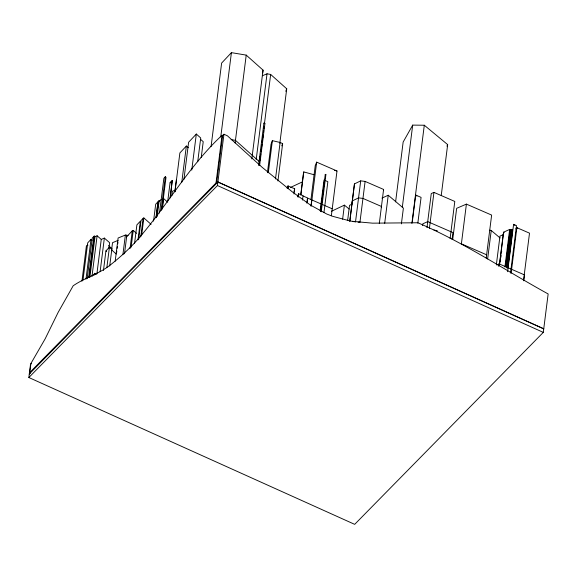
<?xml version="1.0" encoding="UTF-8"?>
<svg xmlns="http://www.w3.org/2000/svg" width="577" height="577" viewBox="0 0 577 577"><rect width="100%" height="100%" fill="white"/><g stroke="black" fill="none" stroke-linecap="round" stroke-linejoin="round"><path stroke-width="0.87" d="M303.351 175.451L303.762 171.917L313.931 174.708M383.453 190.655L383.59 189.436L365.111 181.402L360.704 180.875L354.458 183.89L349.886 220.998M381.303 207.67L381.44 206.458L362.962 198.423L358.548 197.889L352.309 200.904L352.013 204.157L349.539 205.34L347.635 220.414M543.75 328.775L217.918 181.943L216.591 183.291L222.621 135.581L223.948 134.232L227.374 135.775L262.174 167.337L292.265 191.838L310.491 205.102L326.777 214.038L332.547 216.274L350.513 221.085L356.297 221.691L372.518 223.162L417.842 222.758C463.519 242.304 504.81 270.079 548.15 293.953L543.296 332.381L354.682 524.356L28.85 377.524L30.451 364.873M30.357 372.843L29.752 372.569L30.891 363.524L45.15 338.836L58.133 312.409L73.178 285.781C84.646 277.833 98.415 274.176 109.507 265.593C120.023 257.414 129.883 248.384 138.682 238.373C167.604 204.943 189.415 165.585 222.037 135.278L222.65 135.552M81.948 281.187L86.413 245.809L87.971 245.138M83.009 280.018L87.704 242.867L91.015 239.34L92.118 240.313M85.987 279.145L91.015 239.34M87.149 278.669L92.284 237.984L94.325 236.065L95.017 236.678L89.882 277.371M88.779 276.931L93.921 236.245M89.074 277.638L94.325 236.065M91.967 276.47L97.109 235.777L95.017 236.678M94.628 275.056L94.852 273.289L96.193 274.486M96.893 273.916L101.249 239.426L97.109 235.777M100.117 271.695L104.358 238.085L101.249 239.426M103.456 270.49L105.93 250.916L109.421 247.194L111.815 249.343L109.709 265.997M108.974 248.023L109.644 242.715L104.358 238.085M106.839 267.663L109.421 247.194M111.628 249.791L112.529 242.672L118.184 240.32M115.184 261.193L118.112 238.005L125.375 235.048L128.072 235.604M116.612 252.784L116.835 251.002M117.174 248.334L117.398 246.552M117.73 243.883L117.96 242.102M122.894 254.673L125.375 235.048M124.502 253.772L126.868 235.041M130.041 248.536L132.277 230.807L133.237 230.411L136.525 233.36M131.109 247.252L133.237 230.411M134.535 243.552L136.893 224.864L140.362 221.171L137.997 239.859M138.675 239.13L141.04 220.443L143.846 217.926L151.087 224.352M140.745 236.931L143.103 218.243M141.711 234.832L143.846 217.926M153.554 221.114L155.696 204.208L157.954 201.799L156.36 217.219M155.927 217.817L157.954 201.799M156.547 217.154L158.574 201.142L161.43 199.555M157.146 216.519L159.173 200.5M159.49 213.043L163.882 178.257L165.31 176.735L166.01 177.355L161.957 209.465M161.026 210.634L165.31 176.735M162.454 208.398L163.688 198.611L167.691 202.21M167.734 201.207L170.056 182.822L172.256 180.478L170.338 197.269M170.042 197.983L172.256 180.478M171.809 195.704L172.364 191.29L175.466 189.977M174.881 191.593L176.346 179.974M174.961 191.852L179.88 152.934L186.364 146.024L188.297 147.734M181.777 182.289L186.364 146.024M183.948 179.223L188.621 142.252L196.317 134.044L200.717 137.982L197.716 161.748M191.759 170.136L196.317 134.044M201.222 157.55L203.227 141.704L200.796 139.54M211.081 146.529L221.618 63.088L231.413 52.644L246.22 55.111L263.047 70.12L251.832 158.899M220.76 136.973L231.413 52.644M29.752 372.569L216.014 182.988L222.037 135.278M28.85 377.524L217.464 185.549L223.948 134.232M235.12 142.995L246.22 55.111M256.202 159.497L267.028 73.813L270.663 74.44L286.726 88.786L279.845 143.233M258.597 165.152L263.905 123.139L264.922 123.579L259.607 165.628M259.275 164.596L259.513 162.757M262.21 141.387L262.434 139.598M262.773 136.922L262.997 135.141M264.468 123.536L270.663 74.44M259.383 164.885L259.614 163.06M259.946 160.435L260.177 158.596M260.515 155.913L260.746 154.124M261.085 151.441L261.424 148.758M261.648 146.969L261.987 144.286M262.21 142.505L262.549 139.822M262.78 138.033L263.119 135.35M263.451 132.667L263.682 130.878M264.021 128.202L264.244 126.413M267.432 172.711L271.031 144.236L272.373 140.651L280.105 142.483L282.651 143.586L277.926 180.962M268.327 172.682L272.373 140.651M275.496 178.971L280.105 142.483M287.613 188.592L287.945 185.974L294.688 188.751L294.025 193.987M288.219 188.744L288.565 186.09M293.996 191.636L294.688 188.751M298.179 197.255L298.619 193.764L303.076 195.697L302.521 200.068M300.805 194.312L303.394 173.8M300.833 195.105L303.762 171.917M306.813 203.14L307.476 197.904L303.113 196.007M307.209 202.505L307.757 198.142L311.739 199.873L310.967 205.982M310.953 199.534L315.244 165.563L316.679 162.144L336.997 170.98L331.342 215.776M311.133 206.076L316.679 162.144M320.134 210.677L324.007 180.002L327.859 181.676L323.985 212.35M320.567 211.528L325.262 174.355L325.897 174.629L321.201 211.809M342.615 219.246L344.397 205.131L349.193 209.047M349.734 221.294L354.458 183.89M355.526 221.82L360.704 180.875M359.933 222.354L365.111 181.402M379.291 223.624L383.59 189.436M384.693 223.292L388.234 195.25L381.909 198.106M395.598 201.863L403.15 142.057L412.699 125.108L424.297 125.231L447.665 144.603L441.239 195.48M402.32 207.23L412.699 125.108M401.39 223.883L403.388 208.109L388.234 195.25M411.899 223.414L424.297 125.231M412.209 222.628L415.692 195.04L421.08 197.384L417.82 223.191M422.595 225.52L422.811 223.797L427.73 221.64L452.923 232.596L452.058 239.469M427.694 221.799L431.264 193.562L433.947 192.379L454.799 201.445L450.118 238.503M426.966 227.655L427.73 221.64M429.382 228.557L433.947 192.379M452.714 239.484L456.645 208.333L466.404 204.114L491.64 215.084L486.209 258.034M461.348 244.158L466.404 204.114M487.637 258.965L491.236 230.483L489.765 230.151M496.357 264.72L499.971 236.116L503.526 234.514M498.78 266.386L499.098 263.862L524.529 274.919L523.786 280.804M499.393 264.72L503.346 233.433L504.132 232.574L503.642 232.156L509.65 229.444L510.147 229.855L505.517 266.509M499.581 264.331L503.642 232.156M500.346 261.763L500.576 259.975M500.915 257.292L501.139 255.503M501.478 252.82L501.701 251.038M504.911 266.985L509.65 229.444M506.116 267.079L510.861 229.531L510.147 229.855M506.592 267.483L511.33 229.934L510.861 229.531M507.06 268.117L511.914 229.675L511.33 229.934M507.883 267.829L512.621 230.281L511.914 229.675M507.616 271.709L513.602 224.33L516.494 225.585L510.508 272.964M511.114 273.26L516.877 227.67L529.506 233.158L523.519 280.537M262.679 72.861L263.047 70.12M285.766 91.289L286.726 88.786M281.742 145.858L282.651 143.586M287.036 188.152L287.945 185.974M297.35 196.757L298.619 193.764M446.937 146.132L447.665 144.603M172.436 180.637L170.056 182.822M126.558 236.909L132.277 230.807M92.471 275.835L94.852 273.289M29.304 373.918L30.379 372.829M29.29 374.019L217.904 182.043L543.736 328.876M331.458 211.276L344.397 205.131M290.577 187.402L302.42 181.87M496.718 264.951L499.098 263.862M515.809 228.838L517.41 228.117L516.877 227.67M264.922 123.579L263.905 123.139M262.369 75.753L267.028 73.813M325.897 174.629L325.262 174.355M352.359 221.489L355.62 221.849M358.065 222.123L359.695 222.304M231.103 139.605L235.459 140.334L259.621 161.885M334.386 170.33L336.997 170.98M433.926 229.963L437.402 230.872M461.384 243.826L486.62 254.796M311.905 199.967L332.222 208.795M216.014 182.988L216.62 183.262M217.464 185.549L543.296 332.381M30.891 363.524L31.504 363.798M513.602 224.33L514.915 225.441M491.236 230.483L500.057 237.948M415.692 195.04L416.897 196.086M108.469 245.607L112.097 248.795M158.574 201.142L159.202 201.698M105.93 250.916L106.608 251.522M111.736 249.985L116.244 254.068M260.624 157.622L259.607 157.175L260.624 157.622M259.664 165.188L258.647 164.741L259.664 165.188"/></g></svg>
